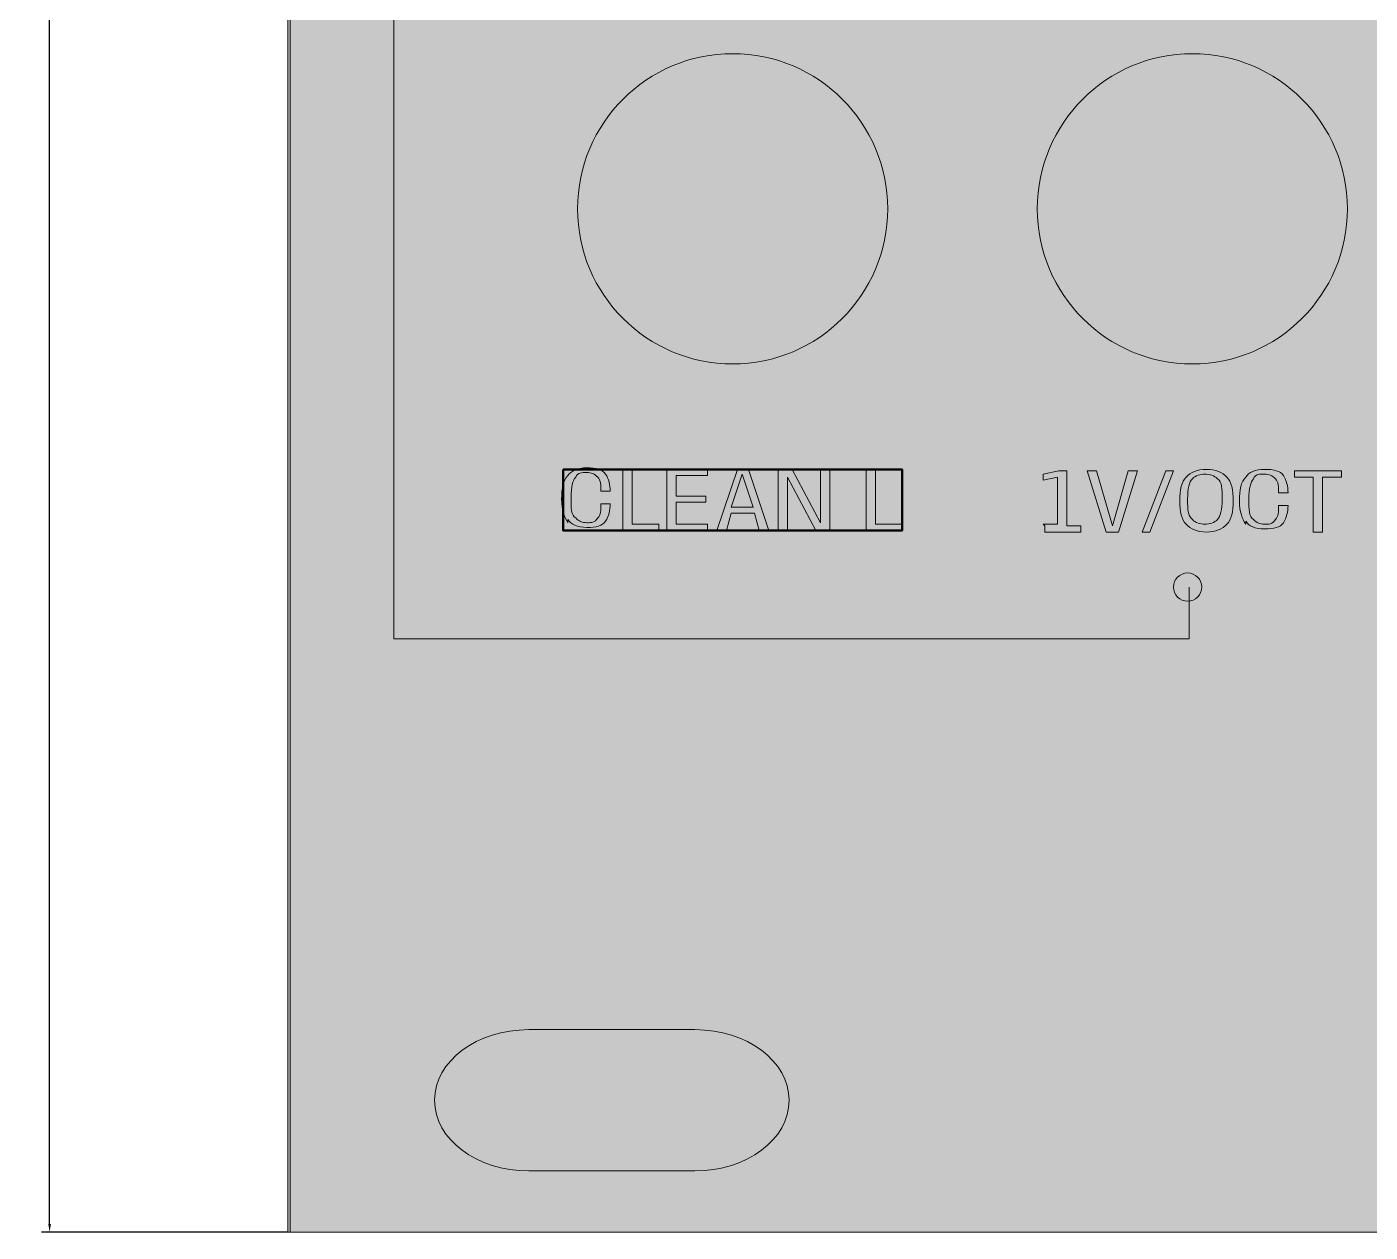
# Model space of a CAD drawing. Header units: millimetres. Extents: x -6 to 399, y -25 to 134.
# Drawn here: x -5.67 to 24.53, y 0.26 to 27.35 of the extents above; entities that cross this region are included whole.
import ezdxf

# ---------------------------------------------------------------- set-up
doc = ezdxf.new("R2010")
doc.units = ezdxf.units.MM
doc.header["$MEASUREMENT"] = 0
for name, color, linetype, lineweight in [('background', 7, 'Continuous', 0), ('cnc', 7, 'Continuous', 0), ('pink', 7, 'Continuous', 0), ('white', 7, 'Continuous', 0)]:
    doc.layers.add(name, color=color, linetype=linetype, lineweight=lineweight)
doc.layers.add('DIM', color=4, linetype='Continuous')
doc.dimstyles.get("Standard").update_dxf_attribs({"dimtxt": 0.18, "dimasz": 0.18, "dimexe": 0.18, "dimexo": 0.0625, "dimgap": 0.09, "dimtad": 0, "dimtih": 1, "dimtoh": 1, "dimdec": 4, "dimzin": 0, "dimdsep": 46, "dimtxsty": 'Standard', "dimcen": 0.09, "dimadec": 0, "dimazin": 0, "dimtfac": 1, "dimtdec": 4, "dimtofl": 0, "dimtmove": 0, "dimatfit": 3, "dimfxl": 0, "dimtolj": 1, "dimtzin": 0, "dimarcsym": 0})

# ---------------------------------------------------------------- blocks, each defined once
blk = doc.blocks.new('*D39')
at = {"layer": 'Defpoints', "color": 0, "transparency": 16777216}
for p in [(-5.163, 129.205), (0.247, 129.205), (0.247, 0.265)]:
    blk.add_point(p, dxfattribs=at)
at = {"layer": 'DIM', "color": 0, "lineweight": -2, "transparency": 16777216}
for p, q in [((0.184, 129.205), (-5.343, 129.205)), ((-5.163, 129.025), (-5.163, 65.825)), ((-5.163, 0.445), (-5.163, 63.645)), ((0.184, 0.265), (-5.343, 0.265))]:
    blk.add_line(p, q, dxfattribs=at)
at = {"layer": 'DIM', "color": 0, "transparency": 16777216}
for points in [[(-5.193, 129.025), (-5.133, 129.025), (-5.163, 129.205)], [(-5.193, 0.445), (-5.133, 0.445), (-5.163, 0.265)]]:
    blk.add_solid(points, dxfattribs=at)
at = {"layer": 'DIM', "color": 0, "transparency": 16777216, "insert": (-5.163, 64.735), "char_height": 0.18, "attachment_point": 5}
blk.add_mtext('\\A1;128.9403', dxfattribs=at)

msp = doc.modelspace()

# ---------------------------------------------------------------- hatches: boundary and pattern name
at = {"layer": 'background', "true_color": 0x010101, "transparency": 33554687}
h = msp.add_hatch(color=18, dxfattribs=at)
h.dxf.hatch_style = 2
h.paths.add_polyline_path([(0.19403, 129.25778), (81.95028, 129.25778), (81.95028, 0.26458), (0.19403, 0.26458)])
at = {"layer": 'pink', "true_color": 0xf4a7b0, "transparency": 33554687}
h = msp.add_hatch(color=231, dxfattribs=at)
h.dxf.hatch_style = 2
h.paths.add_polyline_path([(17.18028, 16.17486), (17.49778, 16.17486), (17.49778, 17.2332), (17.18028, 17.16264), (17.18028, 17.30374), (17.53305, 17.3743), (17.70944, 17.3743), (17.70944, 16.13958), (18.02694, 16.13958), (18.02694, 15.99847), (17.21555, 15.99847), (17.21555, 16.13958)])
h = msp.add_hatch(color=231, dxfattribs=at)
h.dxf.hatch_style = 2
h.paths.add_polyline_path([(18.16805, 17.3743), (18.37972, 17.3743), (18.7325, 16.13958), (19.08528, 17.3743), (19.29694, 17.3743), (18.87361, 15.99847), (18.59139, 15.99847)])
h = msp.add_hatch(color=231, dxfattribs=at)
h.dxf.hatch_style = 2
h.paths.add_polyline_path([(19.93194, 17.3743), (20.10833, 17.3743), (19.57916, 15.99847), (19.40278, 15.99847)])
h = msp.add_hatch(color=231, dxfattribs=at)
h.dxf.hatch_style = 2
edge = h.paths.add_edge_path()
edge.add_spline(control_points=[(20.39055, 16.17486), (20.28472, 16.28069), (20.24944, 16.45708), (20.24944, 16.70403), (20.24944, 16.95098), (20.28472, 17.12737), (20.39055, 17.2332), (20.49639, 17.33902), (20.6375, 17.40958), (20.84916, 17.40958), (21.06083, 17.40958), (21.20194, 17.33902), (21.30778, 17.2332), (21.41361, 17.12737), (21.44889, 16.95098), (21.44889, 16.70403), (21.44889, 16.45708), (21.41361, 16.28069), (21.30778, 16.17486), (21.20194, 16.06903), (21.06083, 15.99847), (20.84916, 15.99847), (20.6375, 15.99847), (20.49639, 16.06903), (20.39055, 16.17486)], knot_values=[0, 0, 0, 0, 1, 1, 1, 2, 2, 2, 3, 3, 3, 4, 4, 4, 5, 5, 5, 6, 6, 6, 7, 7, 7, 8, 8, 8, 8], degree=3, periodic=0)
edge = h.paths.add_edge_path()
edge.add_spline(control_points=[(21.09611, 16.28069), (21.16666, 16.35125), (21.20194, 16.49236), (21.20194, 16.7393), (21.20194, 16.98624), (21.20194, 17.12736), (21.09611, 17.1979), (21.02555, 17.26846), (20.91972, 17.30373), (20.81388, 17.30373), (20.70805, 17.30373), (20.60222, 17.26845), (20.53166, 17.1979), (20.46111, 17.12735), (20.42583, 16.98624), (20.42583, 16.7393), (20.42583, 16.49236), (20.42583, 16.38652), (20.53166, 16.28069), (20.60222, 16.21013), (20.70805, 16.17486), (20.81388, 16.17486), (20.91972, 16.17486), (21.02555, 16.21014), (21.09611, 16.28069)], knot_values=[0, 0, 0, 0, 1, 1, 1, 2, 2, 2, 3, 3, 3, 4, 4, 4, 5, 5, 5, 6, 6, 6, 7, 7, 7, 8, 8, 8, 8], degree=3, periodic=0)
edge.add_line((21.09611, 16.28069), (21.09611, 16.28069))
h = msp.add_hatch(color=231, dxfattribs=at)
h.dxf.hatch_style = 2
edge = h.paths.add_edge_path()
edge.add_spline(control_points=[(21.73111, 16.17486), (21.66055, 16.28069), (21.59, 16.45708), (21.59, 16.70403), (21.59, 16.95098), (21.62527, 17.12737), (21.73111, 17.2332), (21.80166, 17.33902), (21.94278, 17.40958), (22.15444, 17.40958), (22.36611, 17.40958), (22.50722, 17.3743), (22.57777, 17.26848), (22.64833, 17.16265), (22.68361, 17.02153), (22.68361, 16.88042), (22.68361, 16.88042), (22.47194, 16.88042), (22.47194, 16.88042), (22.47194, 17.02153), (22.47194, 17.12737), (22.40139, 17.19792), (22.33083, 17.26848), (22.26028, 17.30374), (22.15444, 17.30374), (22.04861, 17.30374), (21.94278, 17.30374), (21.9075, 17.19792), (21.83695, 17.12736), (21.80167, 16.98625), (21.80167, 16.73931), (21.80167, 16.49237), (21.80167, 16.35125), (21.9075, 16.2807), (21.97805, 16.21014), (22.04861, 16.17487), (22.15444, 16.17487), (22.26028, 16.17487), (22.33083, 16.17487), (22.40139, 16.2807), (22.47194, 16.35126), (22.47194, 16.45709), (22.47194, 16.5982), (22.47194, 16.5982), (22.68361, 16.5982), (22.68361, 16.5982), (22.68361, 16.45709), (22.64833, 16.31598), (22.57777, 16.21014), (22.50722, 16.10431), (22.36611, 16.06903), (22.15444, 16.06903), (21.94278, 16.06903), (21.80166, 16.13959), (21.73111, 16.24542), (21.73111, 16.24542), (21.73111, 16.17486), (21.73111, 16.17486)], knot_values=[0, 0, 0, 0, 1, 1, 1, 2, 2, 2, 3, 3, 3, 4, 4, 4, 5, 5, 5, 6, 6, 6, 7, 7, 7, 8, 8, 8, 9, 9, 9, 10, 10, 10, 11, 11, 11, 12, 12, 12, 13, 13, 13, 14, 14, 14, 15, 15, 15, 16, 16, 16, 17, 17, 17, 18, 18, 18, 19, 19, 19, 19], degree=3, periodic=0)
h = msp.add_hatch(color=231, dxfattribs=at)
h.dxf.hatch_style = 2
h.paths.add_polyline_path([(23.24805, 17.2332), (22.82472, 17.2332), (22.82472, 17.3743), (23.88306, 17.3743), (23.88306, 17.2332), (23.45972, 17.2332), (23.45972, 15.99847), (23.24806, 15.99847)])
h = msp.add_hatch(color=231, dxfattribs=at)
h.dxf.hatch_style = 2
edge = h.paths.add_edge_path()
edge.add_arc((20.42583, 14.76375), 0.3175, 0, 360)
at = {"layer": 'white', "true_color": 0x241e46, "transparency": 33554687}
h = msp.add_hatch(color=179, dxfattribs=at)
h.dxf.hatch_style = 2
edge = h.paths.add_edge_path()
edge.add_spline(control_points=[(6.49111, 16.21014), (6.42055, 16.31597), (6.35, 16.49236), (6.35, 16.73931), (6.35, 16.98626), (6.38528, 17.16265), (6.49111, 17.26848), (6.56166, 17.3743), (6.70278, 17.44486), (6.91444, 17.44486), (7.12611, 17.44486), (7.26722, 17.40958), (7.33778, 17.30376), (7.40833, 17.19793), (7.44361, 17.05681), (7.44361, 16.9157), (7.44361, 16.9157), (7.23194, 16.9157), (7.23194, 16.9157), (7.23194, 17.05681), (7.23194, 17.16265), (7.16139, 17.2332), (7.09083, 17.30376), (7.02028, 17.33902), (6.91444, 17.33902), (6.80861, 17.33902), (6.70277, 17.33902), (6.6675, 17.2332), (6.59694, 17.16264), (6.56166, 17.02153), (6.56166, 16.77459), (6.56166, 16.52765), (6.56166, 16.38653), (6.6675, 16.31598), (6.73805, 16.24542), (6.80861, 16.21015), (6.91444, 16.21015), (7.02028, 16.21015), (7.09083, 16.21015), (7.16139, 16.31598), (7.23194, 16.38654), (7.23194, 16.49237), (7.23194, 16.63348), (7.23194, 16.63348), (7.44361, 16.63348), (7.44361, 16.63348), (7.44361, 16.49237), (7.40833, 16.35126), (7.33778, 16.24542), (7.26722, 16.13959), (7.12611, 16.10431), (6.91444, 16.10431), (6.70278, 16.10431), (6.56166, 16.17487), (6.49111, 16.2807), (6.49111, 16.2807), (6.49111, 16.21014), (6.49111, 16.21014)], knot_values=[0, 0, 0, 0, 1, 1, 1, 2, 2, 2, 3, 3, 3, 4, 4, 4, 5, 5, 5, 6, 6, 6, 7, 7, 7, 8, 8, 8, 9, 9, 9, 10, 10, 10, 11, 11, 11, 12, 12, 12, 13, 13, 13, 14, 14, 14, 15, 15, 15, 16, 16, 16, 17, 17, 17, 18, 18, 18, 19, 19, 19, 19], degree=3, periodic=0)
h = msp.add_hatch(color=179, dxfattribs=at)
h.dxf.hatch_style = 2
h.paths.add_polyline_path([(7.72583, 17.40958), (7.9375, 17.40958), (7.9375, 16.17486), (8.53722, 16.17486), (8.53722, 16.03375), (7.72583, 16.03375)])
h = msp.add_hatch(color=179, dxfattribs=at)
h.dxf.hatch_style = 2
h.paths.add_polyline_path([(8.71361, 17.40958), (9.63083, 17.40958), (9.63083, 17.26848), (8.92527, 17.26848), (8.92527, 16.80987), (9.59555, 16.80987), (9.59555, 16.66876), (8.92527, 16.66876), (8.92527, 16.17487), (9.63083, 16.17487), (9.63083, 16.03376), (8.71361, 16.03376), (8.71361, 17.4096)])
h = msp.add_hatch(color=179, dxfattribs=at)
h.dxf.hatch_style = 2
edge = h.paths.add_edge_path()
edge.add_spline(control_points=[(10.26583, 17.40958), (10.26583, 17.40958), (10.54805, 17.40958), (10.54805, 17.40958), (10.54805, 17.40958), (11.00666, 16.03375), (11.00666, 16.03375), (11.00666, 16.03375), (10.795, 16.03375), (10.795, 16.03375), (10.795, 16.03375), (10.68916, 16.42181), (10.68916, 16.42181), (10.68916, 16.42181), (10.16, 16.42181), (10.16, 16.42181), (10.16, 16.42181), (10.05416, 16.03375), (10.05416, 16.03375), (10.05416, 16.03375), (9.8425, 16.03375), (9.8425, 16.03375), (9.8425, 16.03375), (10.30111, 17.40958), (10.30111, 17.40958), (10.30111, 17.40958), (10.26583, 17.40958), (10.26583, 17.40958)], knot_values=[0, 0, 0, 0, 1, 1, 1, 2, 2, 2, 3, 3, 3, 4, 4, 4, 5, 5, 5, 6, 6, 6, 7, 7, 7, 8, 8, 8, 9, 9, 9, 9], degree=3, periodic=0)
edge = h.paths.add_edge_path()
edge.add_spline(control_points=[(10.65389, 16.56292), (10.65389, 16.56292), (10.40694, 17.30376), (10.40694, 17.30376), (10.40694, 17.30376), (10.40694, 17.30376), (10.40694, 17.30376), (10.40694, 17.30376), (10.16, 16.56292), (10.16, 16.56292), (10.16, 16.56292), (10.61861, 16.56292), (10.61861, 16.56292), (10.61861, 16.56292), (10.65389, 16.56292), (10.65389, 16.56292)], knot_values=[0, 0, 0, 0, 1, 1, 1, 2, 2, 2, 3, 3, 3, 4, 4, 4, 5, 5, 5, 5], degree=3, periodic=0)
edge.add_line((10.65389, 16.56292), (10.65389, 16.56292))
h = msp.add_hatch(color=179, dxfattribs=at)
h.dxf.hatch_style = 2
h.paths.add_polyline_path([(11.21833, 17.40958), (11.53583, 17.40958), (12.17083, 16.21014), (12.17083, 17.40958), (12.3825, 17.40958), (12.3825, 16.03375), (12.065, 16.03375), (11.43, 17.2332), (11.43, 16.03375), (11.21833, 16.03375)])
h = msp.add_hatch(color=179, dxfattribs=at)
h.dxf.hatch_style = 2
h.paths.add_polyline_path([(13.19389, 17.40958), (13.40555, 17.40958), (13.40555, 16.17486), (14.00528, 16.17486), (14.00528, 16.03375), (13.19389, 16.03375)])

# ---------------------------------------------------------------- linework, layer by layer
at = {"layer": 'background', "color": 18, "lineweight": 0, "true_color": 0x000000}
msp.add_lwpolyline([(0.19403, 129.25778), (81.95028, 129.25778), (81.95028, 0.26458), (0.19403, 0.26458)], close=True, dxfattribs=at)
at = {"layer": 'background'}
msp.add_lwpolyline([(0.19403, 129.25778), (81.95028, 129.25778), (81.95028, 0.26458), (0.19403, 0.26458)], close=True, dxfattribs=at)
at = {"layer": 'cnc', "color": 165, "lineweight": 9, "true_color": 0x4068b1}
msp.add_lwpolyline([(0.24694, 129.20486), (81.95028, 129.20486), (81.95028, 0.26458), (0.24694, 0.26458)], close=True, dxfattribs=at)
for centre in [(10.19528, 23.2657), (20.53166, 23.2657)]:
    msp.add_circle(centre, 3.4865, dxfattribs=at)
msp.add_open_spline([(9.34861, 1.64041), (9.34861, 1.64041), (5.60916, 1.64041), (5.60916, 1.64041), (4.445, 1.64041), (3.4925, 2.34597), (3.4925, 3.22791), (3.4925, 4.10986), (4.445, 4.81541), (5.60916, 4.81541), (5.60916, 4.81541), (9.34861, 4.81541), (9.34861, 4.81541), (10.51278, 4.81541), (11.46528, 4.10986), (11.46528, 3.22791), (11.46528, 2.34597), (10.51278, 1.64041), (9.34861, 1.64041)], degree=3, knots=[0, 0, 0, 0, 1, 1, 1, 2, 2, 2, 3, 3, 3, 4, 4, 4, 5, 5, 5, 6, 6, 6, 6], dxfattribs=at)
at = {"layer": 'pink', "color": 231, "lineweight": 18, "true_color": 0xf4a7b0}
msp.add_lwpolyline([(20.46111, 14.76375), (20.46111, 13.59959), (2.57528, 13.59959), (2.57528, 72.86625), (3.91583, 72.86625)], dxfattribs=at)
at = {"layer": 'pink', "color": 18, "lineweight": 0, "true_color": 0x000000}
for points in [[(17.18028, 16.17486), (17.49778, 16.17486), (17.49778, 17.2332), (17.18028, 17.16264), (17.18028, 17.30374), (17.53305, 17.3743), (17.70944, 17.3743), (17.70944, 16.13958), (18.02694, 16.13958), (18.02694, 15.99847), (17.21555, 15.99847), (17.21555, 16.13958)], [(18.16805, 17.3743), (18.37972, 17.3743), (18.7325, 16.13958), (18.7325, 16.13958), (19.08528, 17.3743), (19.29694, 17.3743), (18.87361, 15.99847), (18.59139, 15.99847)], [(19.93194, 17.3743), (20.10833, 17.3743), (19.57916, 15.99847), (19.40278, 15.99847)], [(23.24805, 17.2332), (22.82472, 17.2332), (22.82472, 17.3743), (23.88306, 17.3743), (23.88306, 17.2332), (23.45972, 17.2332), (23.45972, 15.99847), (23.24806, 15.99847)]]:
    msp.add_lwpolyline(points, close=True, dxfattribs=at)
at = {"layer": 'pink'}
for points in [[(17.18028, 16.17486), (17.49778, 16.17486), (17.49778, 17.2332), (17.18028, 17.16264), (17.18028, 17.30374), (17.53305, 17.3743), (17.70944, 17.3743), (17.70944, 16.13958), (18.02694, 16.13958), (18.02694, 15.99847), (17.21555, 15.99847), (17.21555, 16.13958)], [(18.16805, 17.3743), (18.37972, 17.3743), (18.7325, 16.13958), (18.7325, 16.13958), (19.08528, 17.3743), (19.29694, 17.3743), (18.87361, 15.99847), (18.59139, 15.99847)], [(19.93194, 17.3743), (20.10833, 17.3743), (19.57916, 15.99847), (19.40278, 15.99847)], [(23.24805, 17.2332), (22.82472, 17.2332), (22.82472, 17.3743), (23.88306, 17.3743), (23.88306, 17.2332), (23.45972, 17.2332), (23.45972, 15.99847), (23.24806, 15.99847)]]:
    msp.add_lwpolyline(points, close=True, dxfattribs=at)
at = {"layer": 'pink', "color": 18, "lineweight": 0, "true_color": 0x000000}
msp.add_circle((20.42583, 14.76375), 0.3175, dxfattribs=at)
at = {"layer": 'pink'}
msp.add_circle((20.42583, 14.76375), 0.3175, dxfattribs=at)
at = {"layer": 'pink', "color": 18, "lineweight": 0, "true_color": 0x000000}
for points, knots in [([(20.39055, 16.17486), (20.28472, 16.28069), (20.24944, 16.45708), (20.24944, 16.70403), (20.24944, 16.95098), (20.28472, 17.12737), (20.39055, 17.2332), (20.49639, 17.33902), (20.6375, 17.40958), (20.84916, 17.40958), (21.06083, 17.40958), (21.20194, 17.33902), (21.30778, 17.2332), (21.41361, 17.12737), (21.44889, 16.95098), (21.44889, 16.70403), (21.44889, 16.45708), (21.41361, 16.28069), (21.30778, 16.17486), (21.20194, 16.06903), (21.06083, 15.99847), (20.84916, 15.99847), (20.6375, 15.99847), (20.49639, 16.06903), (20.39055, 16.17486)], [0, 0, 0, 0, 1, 1, 1, 2, 2, 2, 3, 3, 3, 4, 4, 4, 5, 5, 5, 6, 6, 6, 7, 7, 7, 8, 8, 8, 8]), ([(21.09611, 16.28069), (21.16666, 16.35125), (21.20194, 16.49236), (21.20194, 16.7393), (21.20194, 16.98624), (21.20194, 17.12736), (21.09611, 17.1979), (21.02555, 17.26846), (20.91972, 17.30373), (20.81388, 17.30373), (20.70805, 17.30373), (20.60222, 17.26845), (20.53166, 17.1979), (20.46111, 17.12735), (20.42583, 16.98624), (20.42583, 16.7393), (20.42583, 16.49236), (20.42583, 16.38652), (20.53166, 16.28069), (20.60222, 16.21013), (20.70805, 16.17486), (20.81388, 16.17486), (20.91972, 16.17486), (21.02555, 16.21014), (21.09611, 16.28069)], [0, 0, 0, 0, 1, 1, 1, 2, 2, 2, 3, 3, 3, 4, 4, 4, 5, 5, 5, 6, 6, 6, 7, 7, 7, 8, 8, 8, 8]), ([(21.73111, 16.17486), (21.66055, 16.28069), (21.59, 16.45708), (21.59, 16.70403), (21.59, 16.95098), (21.62527, 17.12737), (21.73111, 17.2332), (21.80166, 17.33902), (21.94278, 17.40958), (22.15444, 17.40958), (22.36611, 17.40958), (22.50722, 17.3743), (22.57777, 17.26848), (22.64833, 17.16265), (22.68361, 17.02153), (22.68361, 16.88042), (22.68361, 16.88042), (22.47194, 16.88042), (22.47194, 16.88042), (22.47194, 17.02153), (22.47194, 17.12737), (22.40139, 17.19792), (22.33083, 17.26848), (22.26028, 17.30374), (22.15444, 17.30374), (22.04861, 17.30374), (21.94278, 17.30374), (21.9075, 17.19792), (21.83695, 17.12736), (21.80167, 16.98625), (21.80167, 16.73931), (21.80167, 16.49237), (21.80167, 16.35125), (21.9075, 16.2807), (21.97805, 16.21014), (22.04861, 16.17487), (22.15444, 16.17487), (22.26028, 16.17487), (22.33083, 16.17487), (22.40139, 16.2807), (22.47194, 16.35126), (22.47194, 16.45709), (22.47194, 16.5982), (22.47194, 16.5982), (22.68361, 16.5982), (22.68361, 16.5982), (22.68361, 16.45709), (22.64833, 16.31598), (22.57777, 16.21014), (22.50722, 16.10431), (22.36611, 16.06903), (22.15444, 16.06903), (21.94278, 16.06903), (21.80166, 16.13959), (21.73111, 16.24542), (21.73111, 16.24542), (21.73111, 16.17486), (21.73111, 16.17486)], [0, 0, 0, 0, 1, 1, 1, 2, 2, 2, 3, 3, 3, 4, 4, 4, 5, 5, 5, 6, 6, 6, 7, 7, 7, 8, 8, 8, 9, 9, 9, 10, 10, 10, 11, 11, 11, 12, 12, 12, 13, 13, 13, 14, 14, 14, 15, 15, 15, 16, 16, 16, 17, 17, 17, 18, 18, 18, 19, 19, 19, 19])]:
    msp.add_open_spline(points, degree=3, knots=knots, dxfattribs=at)
at = {"layer": 'pink'}
for points, knots in [([(20.39055, 16.17486), (20.28472, 16.28069), (20.24944, 16.45708), (20.24944, 16.70403), (20.24944, 16.95098), (20.28472, 17.12737), (20.39055, 17.2332), (20.49639, 17.33902), (20.6375, 17.40958), (20.84916, 17.40958), (21.06083, 17.40958), (21.20194, 17.33902), (21.30778, 17.2332), (21.41361, 17.12737), (21.44889, 16.95098), (21.44889, 16.70403), (21.44889, 16.45708), (21.41361, 16.28069), (21.30778, 16.17486), (21.20194, 16.06903), (21.06083, 15.99847), (20.84916, 15.99847), (20.6375, 15.99847), (20.49639, 16.06903), (20.39055, 16.17486)], [0, 0, 0, 0, 1, 1, 1, 2, 2, 2, 3, 3, 3, 4, 4, 4, 5, 5, 5, 6, 6, 6, 7, 7, 7, 8, 8, 8, 8]), ([(21.09611, 16.28069), (21.16666, 16.35125), (21.20194, 16.49236), (21.20194, 16.7393), (21.20194, 16.98624), (21.20194, 17.12736), (21.09611, 17.1979), (21.02555, 17.26846), (20.91972, 17.30373), (20.81388, 17.30373), (20.70805, 17.30373), (20.60222, 17.26845), (20.53166, 17.1979), (20.46111, 17.12735), (20.42583, 16.98624), (20.42583, 16.7393), (20.42583, 16.49236), (20.42583, 16.38652), (20.53166, 16.28069), (20.60222, 16.21013), (20.70805, 16.17486), (20.81388, 16.17486), (20.91972, 16.17486), (21.02555, 16.21014), (21.09611, 16.28069)], [0, 0, 0, 0, 1, 1, 1, 2, 2, 2, 3, 3, 3, 4, 4, 4, 5, 5, 5, 6, 6, 6, 7, 7, 7, 8, 8, 8, 8]), ([(21.73111, 16.17486), (21.66055, 16.28069), (21.59, 16.45708), (21.59, 16.70403), (21.59, 16.95098), (21.62527, 17.12737), (21.73111, 17.2332), (21.80166, 17.33902), (21.94278, 17.40958), (22.15444, 17.40958), (22.36611, 17.40958), (22.50722, 17.3743), (22.57777, 17.26848), (22.64833, 17.16265), (22.68361, 17.02153), (22.68361, 16.88042), (22.68361, 16.88042), (22.47194, 16.88042), (22.47194, 16.88042), (22.47194, 17.02153), (22.47194, 17.12737), (22.40139, 17.19792), (22.33083, 17.26848), (22.26028, 17.30374), (22.15444, 17.30374), (22.04861, 17.30374), (21.94278, 17.30374), (21.9075, 17.19792), (21.83695, 17.12736), (21.80167, 16.98625), (21.80167, 16.73931), (21.80167, 16.49237), (21.80167, 16.35125), (21.9075, 16.2807), (21.97805, 16.21014), (22.04861, 16.17487), (22.15444, 16.17487), (22.26028, 16.17487), (22.33083, 16.17487), (22.40139, 16.2807), (22.47194, 16.35126), (22.47194, 16.45709), (22.47194, 16.5982), (22.47194, 16.5982), (22.68361, 16.5982), (22.68361, 16.5982), (22.68361, 16.45709), (22.64833, 16.31598), (22.57777, 16.21014), (22.50722, 16.10431), (22.36611, 16.06903), (22.15444, 16.06903), (21.94278, 16.06903), (21.80166, 16.13959), (21.73111, 16.24542), (21.73111, 16.24542), (21.73111, 16.17486), (21.73111, 16.17486)], [0, 0, 0, 0, 1, 1, 1, 2, 2, 2, 3, 3, 3, 4, 4, 4, 5, 5, 5, 6, 6, 6, 7, 7, 7, 8, 8, 8, 9, 9, 9, 10, 10, 10, 11, 11, 11, 12, 12, 12, 13, 13, 13, 14, 14, 14, 15, 15, 15, 16, 16, 16, 17, 17, 17, 18, 18, 18, 19, 19, 19, 19])]:
    msp.add_open_spline(points, degree=3, knots=knots, dxfattribs=at)
at = {"layer": 'white', "color": 7, "lineweight": 100, "true_color": 0xffffff}
msp.add_lwpolyline([(6.38528, 17.40958), (14.00528, 17.40958), (14.00528, 16.03375), (6.38528, 16.03375)], close=True, dxfattribs=at)
at = {"layer": 'white', "color": 18, "lineweight": 0, "true_color": 0x000000}
for points in [[(7.72583, 17.40958), (7.9375, 17.40958), (7.9375, 16.17486), (8.53722, 16.17486), (8.53722, 16.03375), (7.72583, 16.03375)], [(8.71361, 17.40958), (9.63083, 17.40958), (9.63083, 17.26848), (8.92527, 17.26848), (8.92527, 16.80987), (9.59555, 16.80987), (9.59555, 16.66876), (8.92527, 16.66876), (8.92527, 16.17487), (9.63083, 16.17487), (9.63083, 16.03376), (8.71361, 16.03376), (8.71361, 17.4096)], [(10.26583, 17.40958), (10.54805, 17.40958), (11.00666, 16.03375), (10.795, 16.03375), (10.68916, 16.42181), (10.16, 16.42181), (10.05416, 16.03375), (9.8425, 16.03375), (10.30111, 17.40958)], [(10.65389, 16.56292), (10.40694, 17.30376), (10.40694, 17.30376), (10.16, 16.56292), (10.61861, 16.56292)], [(11.21833, 17.40958), (11.53583, 17.40958), (12.17083, 16.21014), (12.17083, 16.21014), (12.17083, 17.40958), (12.3825, 17.40958), (12.3825, 16.03375), (12.065, 16.03375), (11.43, 17.2332), (11.43, 17.2332), (11.43, 16.03375), (11.21833, 16.03375)], [(13.19389, 17.40958), (13.40555, 17.40958), (13.40555, 16.17486), (14.00528, 16.17486), (14.00528, 16.03375), (13.19389, 16.03375)]]:
    msp.add_lwpolyline(points, close=True, dxfattribs=at)
at = {"layer": 'white'}
for points in [[(7.72583, 17.40958), (7.9375, 17.40958), (7.9375, 16.17486), (8.53722, 16.17486), (8.53722, 16.03375), (7.72583, 16.03375)], [(8.71361, 17.40958), (9.63083, 17.40958), (9.63083, 17.26848), (8.92527, 17.26848), (8.92527, 16.80987), (9.59555, 16.80987), (9.59555, 16.66876), (8.92527, 16.66876), (8.92527, 16.17487), (9.63083, 16.17487), (9.63083, 16.03376), (8.71361, 16.03376), (8.71361, 17.4096)], [(11.21833, 17.40958), (11.53583, 17.40958), (12.17083, 16.21014), (12.17083, 16.21014), (12.17083, 17.40958), (12.3825, 17.40958), (12.3825, 16.03375), (12.065, 16.03375), (11.43, 17.2332), (11.43, 17.2332), (11.43, 16.03375), (11.21833, 16.03375)], [(13.19389, 17.40958), (13.40555, 17.40958), (13.40555, 16.17486), (14.00528, 16.17486), (14.00528, 16.03375), (13.19389, 16.03375)]]:
    msp.add_lwpolyline(points, close=True, dxfattribs=at)
at = {"layer": 'white', "color": 18, "lineweight": 0, "true_color": 0x000000}
msp.add_open_spline([(6.49111, 16.21014), (6.42055, 16.31597), (6.35, 16.49236), (6.35, 16.73931), (6.35, 16.98626), (6.38528, 17.16265), (6.49111, 17.26848), (6.56166, 17.3743), (6.70278, 17.44486), (6.91444, 17.44486), (7.12611, 17.44486), (7.26722, 17.40958), (7.33778, 17.30376), (7.40833, 17.19793), (7.44361, 17.05681), (7.44361, 16.9157), (7.44361, 16.9157), (7.23194, 16.9157), (7.23194, 16.9157), (7.23194, 17.05681), (7.23194, 17.16265), (7.16139, 17.2332), (7.09083, 17.30376), (7.02028, 17.33902), (6.91444, 17.33902), (6.80861, 17.33902), (6.70277, 17.33902), (6.6675, 17.2332), (6.59694, 17.16264), (6.56166, 17.02153), (6.56166, 16.77459), (6.56166, 16.52765), (6.56166, 16.38653), (6.6675, 16.31598), (6.73805, 16.24542), (6.80861, 16.21015), (6.91444, 16.21015), (7.02028, 16.21015), (7.09083, 16.21015), (7.16139, 16.31598), (7.23194, 16.38654), (7.23194, 16.49237), (7.23194, 16.63348), (7.23194, 16.63348), (7.44361, 16.63348), (7.44361, 16.63348), (7.44361, 16.49237), (7.40833, 16.35126), (7.33778, 16.24542), (7.26722, 16.13959), (7.12611, 16.10431), (6.91444, 16.10431), (6.70278, 16.10431), (6.56166, 16.17487), (6.49111, 16.2807), (6.49111, 16.2807), (6.49111, 16.21014), (6.49111, 16.21014)], degree=3, knots=[0, 0, 0, 0, 1, 1, 1, 2, 2, 2, 3, 3, 3, 4, 4, 4, 5, 5, 5, 6, 6, 6, 7, 7, 7, 8, 8, 8, 9, 9, 9, 10, 10, 10, 11, 11, 11, 12, 12, 12, 13, 13, 13, 14, 14, 14, 15, 15, 15, 16, 16, 16, 17, 17, 17, 18, 18, 18, 19, 19, 19, 19], dxfattribs=at)
at = {"layer": 'white'}
for points, knots in [([(6.49111, 16.21014), (6.42055, 16.31597), (6.35, 16.49236), (6.35, 16.73931), (6.35, 16.98626), (6.38528, 17.16265), (6.49111, 17.26848), (6.56166, 17.3743), (6.70278, 17.44486), (6.91444, 17.44486), (7.12611, 17.44486), (7.26722, 17.40958), (7.33778, 17.30376), (7.40833, 17.19793), (7.44361, 17.05681), (7.44361, 16.9157), (7.44361, 16.9157), (7.23194, 16.9157), (7.23194, 16.9157), (7.23194, 17.05681), (7.23194, 17.16265), (7.16139, 17.2332), (7.09083, 17.30376), (7.02028, 17.33902), (6.91444, 17.33902), (6.80861, 17.33902), (6.70277, 17.33902), (6.6675, 17.2332), (6.59694, 17.16264), (6.56166, 17.02153), (6.56166, 16.77459), (6.56166, 16.52765), (6.56166, 16.38653), (6.6675, 16.31598), (6.73805, 16.24542), (6.80861, 16.21015), (6.91444, 16.21015), (7.02028, 16.21015), (7.09083, 16.21015), (7.16139, 16.31598), (7.23194, 16.38654), (7.23194, 16.49237), (7.23194, 16.63348), (7.23194, 16.63348), (7.44361, 16.63348), (7.44361, 16.63348), (7.44361, 16.49237), (7.40833, 16.35126), (7.33778, 16.24542), (7.26722, 16.13959), (7.12611, 16.10431), (6.91444, 16.10431), (6.70278, 16.10431), (6.56166, 16.17487), (6.49111, 16.2807), (6.49111, 16.2807), (6.49111, 16.21014), (6.49111, 16.21014)], [0, 0, 0, 0, 1, 1, 1, 2, 2, 2, 3, 3, 3, 4, 4, 4, 5, 5, 5, 6, 6, 6, 7, 7, 7, 8, 8, 8, 9, 9, 9, 10, 10, 10, 11, 11, 11, 12, 12, 12, 13, 13, 13, 14, 14, 14, 15, 15, 15, 16, 16, 16, 17, 17, 17, 18, 18, 18, 19, 19, 19, 19]), ([(10.26583, 17.40958), (10.26583, 17.40958), (10.54805, 17.40958), (10.54805, 17.40958), (10.54805, 17.40958), (11.00666, 16.03375), (11.00666, 16.03375), (11.00666, 16.03375), (10.795, 16.03375), (10.795, 16.03375), (10.795, 16.03375), (10.68916, 16.42181), (10.68916, 16.42181), (10.68916, 16.42181), (10.16, 16.42181), (10.16, 16.42181), (10.16, 16.42181), (10.05416, 16.03375), (10.05416, 16.03375), (10.05416, 16.03375), (9.8425, 16.03375), (9.8425, 16.03375), (9.8425, 16.03375), (10.30111, 17.40958), (10.30111, 17.40958), (10.30111, 17.40958), (10.26583, 17.40958), (10.26583, 17.40958)], [0, 0, 0, 0, 1, 1, 1, 2, 2, 2, 3, 3, 3, 4, 4, 4, 5, 5, 5, 6, 6, 6, 7, 7, 7, 8, 8, 8, 9, 9, 9, 9]), ([(10.65389, 16.56292), (10.65389, 16.56292), (10.40694, 17.30376), (10.40694, 17.30376), (10.40694, 17.30376), (10.40694, 17.30376), (10.40694, 17.30376), (10.40694, 17.30376), (10.16, 16.56292), (10.16, 16.56292), (10.16, 16.56292), (10.61861, 16.56292), (10.61861, 16.56292), (10.61861, 16.56292), (10.65389, 16.56292), (10.65389, 16.56292)], [0, 0, 0, 0, 1, 1, 1, 2, 2, 2, 3, 3, 3, 4, 4, 4, 5, 5, 5, 5])]:
    msp.add_open_spline(points, degree=3, knots=knots, dxfattribs=at)

# ---------------------------------------------------------------- dimensions: what is measured, and where the dimension line sits
at = {"layer": 'DIM'}
dim = msp.add_linear_dim(base=(-5.16311, 129.20486), p1=(0.24694, 0.26458), p2=(0.24694, 129.20486), angle=270, dimstyle='Standard', override={"dimgap": 1}, dxfattribs=at)
dim.commit()
dim.dimension.update_dxf_attribs({"geometry": '*D39', "text_midpoint": (-5.16311, 64.73472)})

doc.saveas('drawing.dxf')
